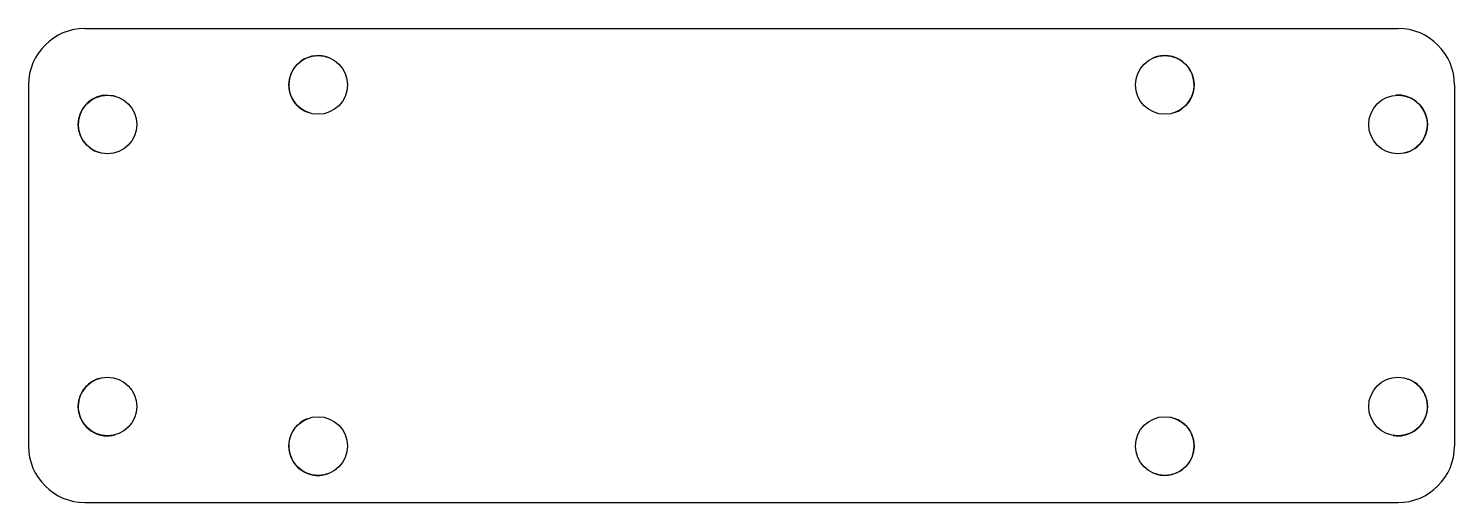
# Model space of a CAD drawing. Header units: millimetres. Extents: x -18 to 108, y 0 to 42.
import ezdxf

# ---------------------------------------------------------------- set-up
doc = ezdxf.new("R2010")
doc.units = ezdxf.units.MM

msp = doc.modelspace()

# ---------------------------------------------------------------- linework, layer by layer
at = {"color": 7, "linetype": 'Continuous', "lineweight": 25}
for p, q in [((-13, 42), (103.31, 42)), ((-18, 37), (-18, 5)), ((108.31, 37), (108.31, 5)), ((-13, 0), (103.31, 0))]:
    msp.add_line(p, q, dxfattribs=at)
at = {"color": 7, "linetype": 'Continuous', "lineweight": 25, "flags": 128}
msp.add_lwpolyline([(-11, 36.1), (-10.51, 36.05), (-10.32, 36.01)], dxfattribs=at)
at = {"color": 7, "linetype": 'Continuous', "lineweight": 25}
for centre in [(7.65, 37), (82.65, 37), (-11, 33.5), (103.31, 33.5), (-11, 8.5), (103.31, 8.5), (7.65, 5), (82.65, 5)]:
    msp.add_circle(centre, 2.6, dxfattribs=at)
for centre, radius, start, end in [((-13, 37), 5, 90, 180), ((103.31, 37), 5, 0, 90), ((7.65, 37), 2.6, 63.2374, 250.55), ((82.65, 37), 2.6, 289.45, 113.0536), ((-11, 33.5), 2.6, 90, 253.9296), ((103.31, 33.5), 2.6, 283.2032, 94.4224), ((-11, 8.5), 2.6, 107.4449, 285.1398), ((103.31, 8.5), 2.6, 260.6279, 69.9044), ((7.65, 5), 2.6, 112.2263, 296.7626), ((82.65, 5), 2.6, 245.6149, 70.55), ((-13, 5), 5, 180, 270), ((103.31, 5), 5, 270, 0)]:
    msp.add_arc(centre, radius, start, end, dxfattribs=at)

doc.saveas('drawing.dxf')
